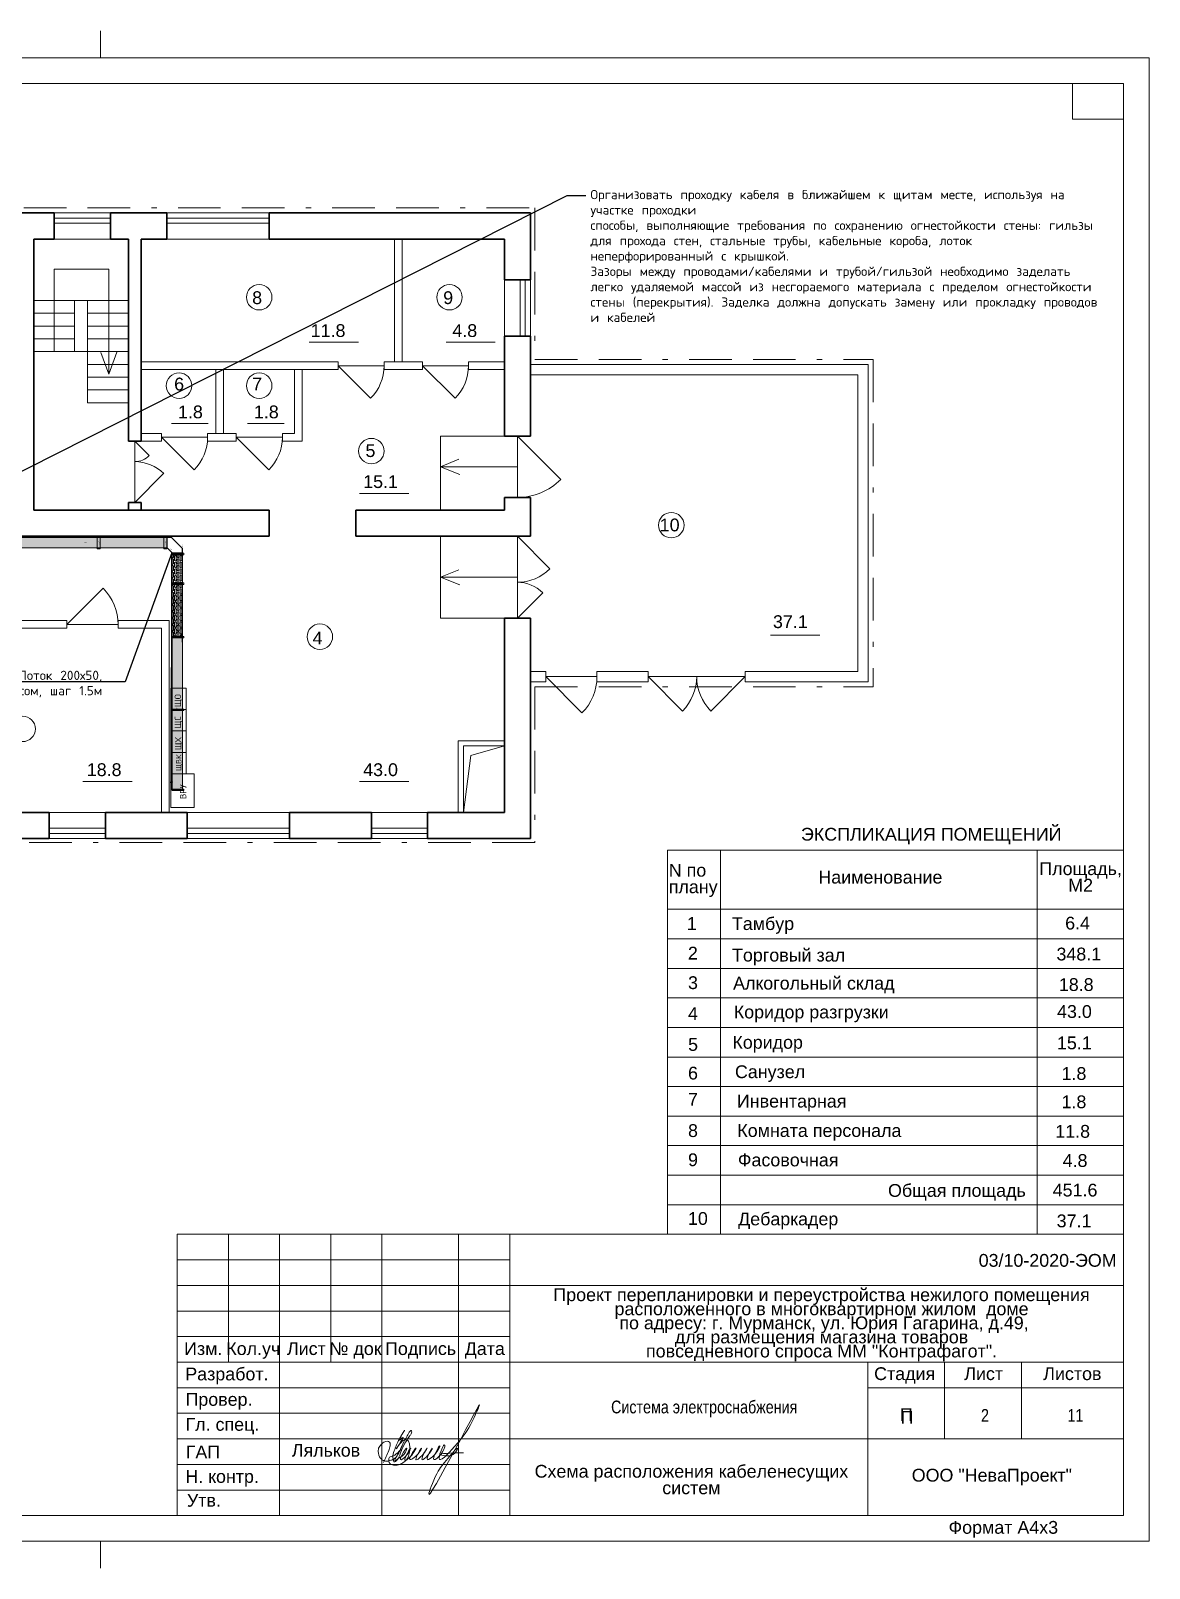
# Model space of a CAD drawing. Header units: metres. Extents: x -472 to 201, y -446 to -235.
# Drawn here: x -143.22 to -121.36, y -342.53 to -312.47 of the extents above; entities that cross this region are included whole.
import ezdxf
from ezdxf import colors
from ezdxf.entities.mleader import LeaderData, LeaderLine
from ezdxf.enums import TextEntityAlignment as Align
from ezdxf.math import Vec2, Vec3

# ---------------------------------------------------------------- set-up
doc = ezdxf.new("R2010")
doc.units = ezdxf.units.M
doc.header["$MEASUREMENT"] = 0
doc.linetypes.add('( Border )', pattern=[1.751, 0.5, -0.25, 0.5, -0.25, 0.001, -0.25])
for name, color, linetype, lineweight in [('_Электрика', 7, 'Continuous', 15), ('Level 50', 7, 'Continuous', 0), ('Level 63', 7, 'Continuous', 0)]:
    doc.layers.add(name, color=color, linetype=linetype, lineweight=lineweight)
doc.layers.add('Электрика', color=7, linetype='Continuous')
doc.styles.add('GOST 2.304', font='CS_Gost2304.shx')
doc.styles.get("Standard").update_dxf_attribs({"font": 'txt.shx'})
doc.styles.add('Style-Arial', font='arial.ttf')
doc.styles.add('Атрибут IEK', font='txt.shx', dxfattribs={"width": 0.8})

# ---------------------------------------------------------------- blocks, each defined once
blk = doc.blocks.new('*U276')
at = {"linetype": 'ByBlock', "lineweight": 0, "transparency": 33554559}
h = blk.add_hatch(dxfattribs=at)
h.set_pattern_fill('SLOTPERF', color=0, scale=130, pattern_type=2)
h.set_pattern_definition([(0, (-1424.167, 32.5), (65, 54.1667), [86.6667, -43.3333]), (0, (-1424.167, 65), (65, 54.1667), [86.6667, -43.3333]), (90, (-1456.667, 43.333), (-65, 54.1667), [10.8333, -97.5]), (90, (-1435, 43.333), (-65, 54.1667), [10.8333, -97.5]), (45, (-1500, 6e-13), (65, 54.166667), [15.3205, -30.641, 15.3205, -857.9568]), (315, (-1435, 43.333), (65, -54.166667), [15.3205, -30.641, 15.3205, -857.9568])])
h.paths.add_polyline_path([(1500, 100), (-1500, 100), (-1500, -100), (1500, -100)])
at = {"color": 0, "linetype": 'ByBlock', "lineweight": -2}
blk.add_lwpolyline([(1500, 100), (-1500, 100), (-1500, -100), (1500, -100)], close=True, dxfattribs=at)
at = {"color": 0, "linetype": 'ByBlock', "lineweight": -2, "style": 'Атрибут IEK', "width": 0.8, "flags": 8}
blk.add_attdef('НАДПИСЬ', text='', height=20, dxfattribs=at).set_placement((100, 0), align=Align.MIDDLE_CENTER)
at = {"color": 0, "linetype": 'ByBlock', "lineweight": -2, "style": 'Атрибут IEK', "width": 0.8, "flags": 9}
for tag, p in [('АРТИКУЛ', (-1780, -120)), ('НАИМЕНОВАНИЕ', (-1780, -90))]:
    blk.add_attdef(tag, p, '', height=20, dxfattribs=at)
blk = doc.blocks.new('*U289')
at = {"color": 0, "linetype": 'ByBlock', "lineweight": -2}
for points in [[(-250, 33), (-33, 250)], [(-250, 33), (-250, -50), (-50, -50)], [(-50, -50), (50, 50)], [(-33, 250), (50, 250), (50, 50)]]:
    blk.add_lwpolyline(points, dxfattribs=at)
at = {"color": 0, "linetype": 'ByBlock', "lineweight": -2, "style": 'Атрибут IEK', "width": 0.8, "flags": 9}
for tag, p in [('НАИМЕНОВАНИЕ', (-276, 4)), ('АРТИКУЛ', (-277, -26))]:
    blk.add_attdef(tag, p, '', height=20, dxfattribs=at)
at = {"color": 0, "linetype": 'ByBlock', "lineweight": -2, "style": 'Атрибут IEK', "width": 0.8, "flags": 8}
blk.add_attdef('НАДПИСЬ', text='', height=20, rotation=45, dxfattribs=at).set_placement((-25, 25), align=Align.MIDDLE_CENTER)
blk = doc.blocks.new('*U293')
at = {"linetype": 'ByBlock', "lineweight": 0, "transparency": 33554559}
h = blk.add_hatch(dxfattribs=at)
h.set_pattern_fill('SLOTPERF', color=0, scale=130, pattern_type=2)
h.set_pattern_definition([(0, (-747.525, 32.5), (65, 54.1667), [86.6667, -43.3333]), (0, (-747.525, 65), (65, 54.1667), [86.6667, -43.3333]), (90, (-780.025, 43.333), (-65, 54.1667), [10.8333, -97.5]), (90, (-758.36, 43.333), (-65, 54.1667), [10.8333, -97.5]), (45, (-823.359, 4e-13), (65, 54.166667), [15.3205, -30.641, 15.3205, -857.9568]), (315, (-758.359, 43.333), (65, -54.166667), [15.3205, -30.641, 15.3205, -857.9568])])
h.paths.add_polyline_path([(823, 100), (-823, 100), (-823, -100), (823, -100)])
at = {"color": 0, "linetype": 'ByBlock', "lineweight": -2}
blk.add_lwpolyline([(823, 100), (-823, 100), (-823, -100), (823, -100)], close=True, dxfattribs=at)
at = {"color": 0, "linetype": 'ByBlock', "lineweight": -2, "style": 'Атрибут IEK', "width": 0.8, "flags": 8}
blk.add_attdef('НАДПИСЬ', text='', height=20, dxfattribs=at).set_placement((100, 0), align=Align.MIDDLE_CENTER)
at = {"color": 0, "linetype": 'ByBlock', "lineweight": -2, "style": 'Атрибут IEK', "width": 0.8, "flags": 9}
for tag, p in [('АРТИКУЛ', (-1103, -120)), ('НАИМЕНОВАНИЕ', (-1103, -90))]:
    blk.add_attdef(tag, p, '', height=20, dxfattribs=at)
blk = doc.blocks.new('*U294')
at = {"linetype": 'ByBlock', "lineweight": 0, "transparency": 33554559}
h = blk.add_hatch(dxfattribs=at)
h.set_pattern_fill('SLOTPERF', color=0, scale=130, pattern_type=2)
h.set_pattern_definition([(0, (-1424.167, 32.5), (65, 54.1667), [86.6667, -43.3333]), (0, (-1424.167, 65), (65, 54.1667), [86.6667, -43.3333]), (90, (-1456.667, 43.333), (-65, 54.1667), [10.8333, -97.5]), (90, (-1435, 43.333), (-65, 54.1667), [10.8333, -97.5]), (45, (-1500, 6e-13), (65, 54.166667), [15.3205, -30.641, 15.3205, -857.9568]), (315, (-1435, 43.333), (65, -54.166667), [15.3205, -30.641, 15.3205, -857.9568])])
h.paths.add_polyline_path([(1500, 100), (-1500, 100), (-1500, -100), (1500, -100)])
at = {"color": 0, "linetype": 'ByBlock', "lineweight": -2}
blk.add_lwpolyline([(1500, 100), (-1500, 100), (-1500, -100), (1500, -100)], close=True, dxfattribs=at)
at = {"color": 0, "linetype": 'ByBlock', "lineweight": -2, "style": 'Атрибут IEK', "width": 0.8, "flags": 8}
blk.add_attdef('НАДПИСЬ', text='', height=20, dxfattribs=at).set_placement((100, 0), align=Align.MIDDLE_CENTER)
at = {"color": 0, "linetype": 'ByBlock', "lineweight": -2, "style": 'Атрибут IEK', "width": 0.8, "flags": 9}
for tag, p in [('АРТИКУЛ', (-1780, -120)), ('НАИМЕНОВАНИЕ', (-1780, -90))]:
    blk.add_attdef(tag, p, '', height=20, dxfattribs=at)
blk = doc.blocks.new('*U286')
at = {"color": 0, "linetype": 'ByBlock', "lineweight": -2}
blk.add_lwpolyline([(-95, 0), (95, 0), (95, 3), (-95, 3)], close=True, dxfattribs=at)
at = {"color": 0, "linetype": 'ByBlock', "lineweight": -2, "style": 'Атрибут IEK', "width": 0.8, "flags": 8}
blk.add_attdef('НАДПИСЬ', text='', height=20, dxfattribs=at).set_placement((155, 2), align=Align.MIDDLE_CENTER)
at = {"color": 0, "linetype": 'ByBlock', "lineweight": -2, "style": 'Атрибут IEK', "width": 0.8, "flags": 9}
for tag, p in [('АРТИКУЛ', (-375, -145)), ('НАИМЕНОВАНИЕ', (-375, -115))]:
    blk.add_attdef(tag, p, '', height=20, dxfattribs=at)
blk = doc.blocks.new('*U303')
at = {"color": 0, "linetype": 'ByBlock', "lineweight": -2}
blk.add_lwpolyline([(-95, 0), (95, 0), (95, 3), (-95, 3)], close=True, dxfattribs=at)
at = {"color": 0, "linetype": 'ByBlock', "lineweight": -2, "style": 'Атрибут IEK', "width": 0.8, "flags": 8}
blk.add_attdef('НАДПИСЬ', text='', height=20, dxfattribs=at).set_placement((155, 2), align=Align.MIDDLE_CENTER)
at = {"color": 0, "linetype": 'ByBlock', "lineweight": -2, "style": 'Атрибут IEK', "width": 0.8, "flags": 9}
for tag, p in [('АРТИКУЛ', (-375, -145)), ('НАИМЕНОВАНИЕ', (-375, -115))]:
    blk.add_attdef(tag, p, '', height=20, dxfattribs=at)
blk = doc.blocks.new('*U304')
at = {"color": 0, "linetype": 'ByBlock', "lineweight": -2}
for points in [[(-28, 0), (28, 0), (28, 240), (-28, 240), (-28, 0)], [(-22, 0), (-22, 10), (22, 10), (22, 0)]]:
    blk.add_lwpolyline(points, dxfattribs=at)
at = {"color": 0, "linetype": 'ByBlock', "lineweight": -2, "style": 'Атрибут IEK', "width": 0.8, "flags": 8}
blk.add_attdef('НАДПИСЬ', text='', height=20, rotation=90, dxfattribs=at).set_placement((0, 120), align=Align.MIDDLE_CENTER)
at = {"color": 0, "linetype": 'ByBlock', "lineweight": -2, "style": 'Атрибут IEK', "width": 0.8, "flags": 9}
for tag, p in [('АРТИКУЛ', (-280, -120)), ('НАИМЕНОВАНИЕ', (-280, -90))]:
    blk.add_attdef(tag, p, '', height=20, dxfattribs=at)
blk = doc.blocks.new('*U305')
at = {"color": 0, "linetype": 'ByBlock', "lineweight": -2}
for points in [[(-15, 0), (15, 0), (15, 225), (-15, 225), (-15, 0)], [(-10, 0), (-10, 175), (10, 175), (10, 0)]]:
    blk.add_lwpolyline(points, dxfattribs=at)
at = {"color": 0, "linetype": 'ByBlock', "lineweight": -2, "style": 'Атрибут IEK', "width": 0.8, "flags": 8}
blk.add_attdef('НАДПИСЬ', text='', height=20, rotation=90, dxfattribs=at).set_placement((0, 112), align=Align.MIDDLE_CENTER)
at = {"color": 0, "linetype": 'ByBlock', "lineweight": -2, "style": 'Атрибут IEK', "width": 0.8, "flags": 9}
for tag, p in [('АРТИКУЛ', (-280, -120)), ('НАИМЕНОВАНИЕ', (-280, -90))]:
    blk.add_attdef(tag, p, '', height=20, dxfattribs=at)

msp = doc.modelspace()

# ---------------------------------------------------------------- linework, layer by layer
at = {"color": 7, "linetype": 'Continuous', "lineweight": 30}
for p, q in [((-144.044, -316.03), (-142.764, -316.03)), ((-142.764, -316.03), (-142.764, -316.54)), ((-141.664, -316.03), (-141.664, -316.54)), ((-141.664, -316.03), (-140.564, -316.03)), ((-140.564, -316.03), (-140.564, -316.54)), ((-138.564, -316.03), (-138.564, -316.54)), ((-133.454, -316.03), (-138.564, -316.03)), ((-133.454, -316.03), (-133.454, -317.335)), ((-143.164, -316.54), (-143.164, -321.84)), ((-142.764, -316.54), (-143.164, -316.54)), ((-141.664, -316.54), (-141.314, -316.54)), ((-141.314, -316.54), (-141.314, -320.49)), ((-141.064, -316.54), (-140.564, -316.54)), ((-141.064, -316.54), (-141.064, -320.49)), ((-138.564, -316.54), (-133.964, -316.54)), ((-133.964, -316.54), (-133.964, -317.335)), ((-133.454, -317.335), (-133.964, -317.335)), ((-133.454, -318.435), (-133.964, -318.435)), ((-133.964, -318.435), (-133.964, -320.39)), ((-133.454, -318.435), (-133.454, -320.39)), ((-133.964, -320.39), (-133.454, -320.39)), ((-141.314, -320.49), (-141.064, -320.49)), ((-133.964, -321.59), (-133.454, -321.59)), ((-133.964, -321.59), (-133.964, -321.84)), ((-133.454, -321.59), (-133.454, -322.35)), ((-143.164, -321.84), (-138.564, -321.84)), ((-141.314, -321.69), (-141.064, -321.69)), ((-141.314, -321.69), (-141.314, -321.84)), ((-141.064, -321.69), (-141.064, -321.84)), ((-138.564, -321.84), (-138.564, -322.35)), ((-136.864, -321.84), (-136.864, -322.35)), ((-136.864, -321.84), (-133.964, -321.84)), ((-145.914, -322.35), (-138.564, -322.35)), ((-136.864, -322.35), (-133.454, -322.35)), ((-133.964, -323.95), (-133.964, -327.75)), ((-133.964, -323.95), (-133.454, -323.95)), ((-133.454, -323.95), (-133.454, -328.26)), ((-142.864, -327.75), (-145.914, -327.75)), ((-142.864, -328.26), (-142.864, -327.75)), ((-141.764, -328.26), (-141.764, -327.75)), ((-141.764, -327.75), (-140.164, -327.75)), ((-140.164, -328.26), (-140.164, -327.75)), ((-138.164, -328.26), (-138.164, -327.75)), ((-138.164, -327.75), (-136.564, -327.75)), ((-136.564, -328.26), (-136.564, -327.75)), ((-133.964, -327.75), (-135.464, -327.75)), ((-135.464, -328.26), (-135.464, -327.75)), ((-142.864, -328.26), (-146.424, -328.26)), ((-140.164, -328.26), (-141.764, -328.26)), ((-136.564, -328.26), (-138.164, -328.26)), ((-133.454, -328.26), (-135.464, -328.26))]:
    msp.add_line(p, q, dxfattribs=at)
at = {"color": 1, "linetype": '( Border )', "lineweight": 13, "ltscale": 1.666667}
for p, q in [((-143.36, -315.93), (-133.369, -315.93)), ((-133.369, -315.93), (-133.369, -318.895)), ((-133.369, -318.895), (-126.754, -318.895)), ((-126.754, -318.895), (-126.754, -325.295)), ((-133.369, -325.295), (-126.754, -325.295)), ((-133.369, -325.295), (-133.369, -328.337)), ((-133.369, -328.337), (-146.164, -328.337))]:
    msp.add_line(p, q, dxfattribs=at)
at = {"color": 7, "linetype": 'Continuous', "lineweight": 13}
for p, q in [((-141.664, -316.03), (-142.764, -316.03)), ((-138.564, -316.03), (-140.564, -316.03)), ((-142.764, -316.54), (-141.664, -316.54)), ((-140.564, -316.54), (-138.564, -316.54)), ((-136.114, -316.54), (-136.114, -318.94)), ((-135.964, -316.54), (-135.964, -318.94)), ((-133.964, -317.335), (-133.964, -318.435)), ((-133.454, -318.435), (-133.454, -317.335)), ((-137.777, -318.557), (-136.813, -318.557)), ((-135.104, -318.557), (-134.141, -318.557)), ((-141.064, -318.94), (-137.214, -318.94)), ((-141.064, -319.09), (-137.214, -319.09)), ((-139.604, -319.09), (-139.604, -320.34)), ((-139.454, -319.09), (-139.454, -320.34)), ((-138.064, -319.09), (-138.064, -320.34)), ((-137.914, -319.09), (-137.914, -320.49)), ((-137.214, -318.94), (-137.214, -319.09)), ((-136.314, -318.94), (-136.314, -319.09)), ((-136.314, -318.94), (-135.564, -318.94)), ((-136.314, -319.09), (-135.564, -319.09)), ((-135.564, -318.94), (-135.564, -319.09)), ((-134.664, -318.94), (-134.664, -319.09)), ((-134.664, -318.94), (-133.964, -318.94)), ((-134.664, -319.09), (-133.964, -319.09)), ((-133.454, -318.995), (-126.854, -318.995)), ((-133.454, -319.195), (-127.054, -319.195)), ((-127.054, -319.195), (-127.054, -324.995)), ((-126.854, -318.995), (-126.854, -325.195)), ((-141.064, -320.34), (-140.664, -320.34)), ((-140.664, -320.34), (-140.664, -320.49)), ((-140.468, -320.146), (-139.754, -320.146)), ((-139.764, -320.34), (-139.764, -320.49)), ((-139.764, -320.34), (-139.204, -320.34)), ((-139.204, -320.34), (-139.204, -320.49)), ((-138.984, -320.146), (-138.27, -320.146)), ((-138.304, -320.34), (-138.304, -320.49)), ((-138.304, -320.34), (-138.064, -320.34)), ((-141.064, -320.49), (-140.664, -320.49)), ((-139.764, -320.49), (-139.204, -320.49)), ((-138.304, -320.49), (-137.914, -320.49)), ((-136.793, -321.511), (-135.829, -321.511)), ((-142.514, -324), (-145.914, -324)), ((-142.514, -324), (-142.514, -324.15)), ((-140.514, -324), (-141.514, -324)), ((-141.514, -324), (-141.514, -324.15)), ((-140.514, -324), (-140.514, -327.75)), ((-142.514, -324.15), (-145.914, -324.15)), ((-140.664, -324.15), (-141.514, -324.15)), ((-140.664, -324.15), (-140.664, -327.75)), ((-128.759, -324.281), (-127.795, -324.281)), ((-133.454, -324.995), (-133.154, -324.995)), ((-133.454, -325.195), (-133.154, -325.195)), ((-133.154, -324.995), (-133.154, -325.195)), ((-132.154, -324.995), (-132.154, -325.195)), ((-132.154, -324.995), (-131.154, -324.995)), ((-132.154, -325.195), (-131.154, -325.195)), ((-131.154, -324.995), (-131.154, -325.195)), ((-129.254, -324.995), (-129.254, -325.195)), ((-129.254, -324.995), (-127.054, -324.995)), ((-129.254, -325.195), (-126.854, -325.195)), ((-134.864, -326.35), (-134.864, -327.75)), ((-133.964, -326.35), (-134.864, -326.35)), ((-133.964, -326.45), (-134.764, -326.45)), ((-134.764, -326.45), (-134.764, -327.75)), ((-142.203, -327.144), (-141.239, -327.144)), ((-136.793, -327.144), (-135.829, -327.144)), ((-141.764, -327.75), (-142.864, -327.75)), ((-138.164, -327.75), (-140.164, -327.75)), ((-135.464, -327.75), (-136.564, -327.75)), ((-142.864, -328.26), (-141.764, -328.26)), ((-140.164, -328.26), (-138.164, -328.26)), ((-136.564, -328.26), (-135.464, -328.26)), ((-130.775, -328.489), (-121.857, -328.489)), ((-130.775, -328.489), (-130.775, -335.997)), ((-129.737, -328.489), (-129.737, -335.997)), ((-123.546, -328.489), (-123.546, -335.997)), ((-121.857, -328.489), (-121.857, -335.997)), ((-130.775, -329.644), (-121.857, -329.644)), ((-130.775, -335.997), (-121.857, -335.997))]:
    msp.add_line(p, q, dxfattribs=at)
at = {"color": 7, "linetype": 'Continuous', "lineweight": 0}
for p, q in [((-141.664, -316.13), (-142.764, -316.13)), ((-138.564, -316.13), (-140.564, -316.13)), ((-141.664, -316.23), (-142.764, -316.23)), ((-138.564, -316.23), (-140.564, -316.23)), ((-133.654, -318.435), (-133.654, -317.335)), ((-133.554, -318.435), (-133.554, -317.335)), ((-143.164, -317.74), (-141.314, -317.74)), ((-143.164, -317.99), (-142.364, -317.99)), ((-142.364, -317.74), (-142.364, -318.74)), ((-142.114, -319.74), (-142.114, -317.74)), ((-142.114, -317.99), (-141.314, -317.99)), ((-143.164, -318.24), (-142.364, -318.24)), ((-142.114, -318.24), (-141.314, -318.24)), ((-143.164, -318.49), (-142.364, -318.49)), ((-142.114, -318.49), (-141.314, -318.49)), ((-143.164, -318.74), (-142.114, -318.74)), ((-142.114, -318.74), (-141.314, -318.74)), ((-141.85, -318.758), (-141.697, -319.182)), ((-141.537, -318.75), (-141.697, -319.182)), ((-142.114, -318.99), (-141.314, -318.99)), ((-137.214, -319.015), (-136.314, -319.015)), ((-137.214, -319.015), (-136.578, -319.652)), ((-135.564, -319.015), (-134.664, -319.015)), ((-135.564, -319.015), (-134.928, -319.652)), ((-142.114, -319.24), (-141.314, -319.24)), ((-142.114, -319.49), (-141.314, -319.49)), ((-142.114, -319.74), (-141.314, -319.74)), ((-140.664, -320.415), (-139.764, -320.415)), ((-140.664, -320.415), (-140.028, -321.052)), ((-139.204, -320.415), (-138.304, -320.415)), ((-139.204, -320.415), (-138.568, -321.052)), ((-133.964, -320.39), (-135.209, -320.39)), ((-135.209, -320.39), (-135.209, -321.84)), ((-133.709, -320.39), (-133.709, -321.59)), ((-133.709, -320.39), (-132.861, -321.239)), ((-141.189, -320.49), (-141.189, -321.69)), ((-141.189, -320.49), (-140.907, -320.773)), ((-134.855, -320.846), (-135.209, -320.99)), ((-133.709, -320.99), (-135.209, -320.99)), ((-134.836, -321.143), (-135.209, -320.99)), ((-141.189, -321.69), (-140.624, -321.125)), ((-135.209, -322.35), (-135.209, -323.95)), ((-133.709, -323.95), (-133.709, -322.35)), ((-133.709, -322.35), (-133.073, -322.987)), ((-134.855, -323.006), (-135.209, -323.15)), ((-142.514, -324.075), (-141.807, -323.368)), ((-133.709, -323.15), (-135.209, -323.15)), ((-134.836, -323.303), (-135.209, -323.15)), ((-133.214, -323.455), (-133.709, -323.95)), ((-133.964, -323.95), (-135.209, -323.95)), ((-142.514, -324.075), (-141.514, -324.075)), ((-133.154, -325.095), (-132.154, -325.095)), ((-133.154, -325.095), (-132.447, -325.803)), ((-131.154, -325.095), (-129.254, -325.095)), ((-131.154, -325.095), (-130.483, -325.767)), ((-129.926, -325.767), (-129.254, -325.095)), ((-142.864, -328.06), (-141.764, -328.06)), ((-142.864, -328.16), (-141.764, -328.16)), ((-140.164, -328.06), (-138.164, -328.06)), ((-140.164, -328.16), (-138.164, -328.16)), ((-136.564, -328.06), (-135.464, -328.06)), ((-136.564, -328.16), (-135.464, -328.16)), ((-130.775, -330.222), (-121.857, -330.222)), ((-130.775, -330.799), (-121.857, -330.799)), ((-130.775, -331.377), (-121.857, -331.377)), ((-130.775, -331.954), (-121.857, -331.954)), ((-130.775, -332.532), (-121.857, -332.532)), ((-130.775, -333.109), (-121.857, -333.109)), ((-130.775, -333.687), (-121.857, -333.687)), ((-130.775, -334.264), (-121.857, -334.264)), ((-130.775, -334.842), (-121.857, -334.842)), ((-130.775, -335.419), (-121.857, -335.419))]:
    msp.add_line(p, q, dxfattribs=at)
at = {"color": 7, "linetype": 'Continuous', "lineweight": 0, "flags": 128}
for points in [[(-142.764, -318.74), (-142.764, -317.127), (-141.697, -317.127), (-141.697, -319.182)], [(-134.764, -327.75), (-134.618, -326.639), (-133.964, -326.45)]]:
    msp.add_lwpolyline(points, dxfattribs=at)
at = {"color": 7, "linetype": 'Continuous', "lineweight": 13}
for points in [[(-140.483, -325.739), (-140.182, -325.739), (-140.182, -325.321), (-140.483, -325.321)], [(-140.483, -326.157), (-140.182, -326.157), (-140.182, -325.739), (-140.483, -325.739)], [(-140.483, -326.575), (-140.182, -326.575), (-140.182, -326.157), (-140.483, -326.157)], [(-140.483, -326.993), (-140.182, -326.993), (-140.182, -326.575), (-140.483, -326.575)], [(-140.483, -327.653), (-140.028, -327.653), (-140.028, -326.993), (-140.483, -326.993)]]:
    msp.add_lwpolyline(points, close=True, dxfattribs=at)
at = {"color": 7, "linetype": 'Continuous', "lineweight": 0}
for centre in [(-138.756, -317.677), (-135.036, -317.677), (-140.323, -319.406), (-138.756, -319.406), (-136.563, -320.685), (-130.7, -322.133), (-137.57, -324.314), (-143.381, -326.117)]:
    msp.add_circle(centre, 0.249, dxfattribs=at)
for centre, radius, start, end in [((-137.214, -319.015), 0.9, 315, 0), ((-135.564, -319.015), 0.9, 315, 0), ((-140.664, -320.415), 0.9, 315, 0), ((-139.204, -320.415), 0.9, 315, 0), ((-141.189, -320.49), 0.4, 270, 315), ((-141.189, -321.69), 0.8, 45, 90), ((-133.709, -320.39), 1.2, 270, 315), ((-133.709, -322.35), 0.9, 270, 315), ((-142.514, -324.075), 1, 0, 45), ((-133.709, -323.95), 0.7, 45, 90), ((-133.154, -325.095), 1, 315, 360), ((-131.154, -325.095), 0.95, 315, 360), ((-129.254, -325.095), 0.95, 180, 225)]:
    msp.add_arc(centre, radius, start, end, dxfattribs=at)
at = {"color": 5, "linetype": 'Continuous', "lineweight": 0}
msp.add_spline([(-136.327, -340.46), (-136.225, -340.225), (-136.199, -340.131), (-136.199, -340.078), (-136.231, -340.047), (-136.28, -340.047), (-136.357, -340.091), (-136.412, -340.161), (-136.427, -340.202), (-136.427, -340.27), (-136.41, -340.334), (-136.367, -340.394), (-136.317, -340.423), (-136.251, -340.434), (-136.183, -340.416), (-136.124, -340.389), (-136.084, -340.358), (-136.013, -340.235), (-135.946, -340.099), (-135.893, -339.988), (-135.836, -339.891), (-135.799, -339.839), (-135.782, -339.834), (-135.775, -339.859), (-135.786, -339.9), (-135.819, -339.945), (-136.01, -340.313), (-136.071, -340.419), (-136.116, -340.445), (-136.128, -340.424), (-136.134, -340.403), (-136.142, -340.327), (-136.108, -340.204), (-136.014, -339.997), (-135.915, -339.827), (-136.012, -340.024), (-135.949, -339.968), (-136.078, -340.191), (-135.977, -340.061), (-135.903, -340.018), (-135.847, -340.033), (-135.82, -340.093), (-135.812, -340.19), (-135.883, -340.413), (-135.971, -340.477), (-136.035, -340.504), (-136.134, -340.508), (-136.203, -340.479), (-136.216, -340.457), (-136.223, -340.407), (-136.21, -340.355), (-136.134, -340.328), (-135.981, -340.191), (-136.096, -340.418), (-136.037, -340.383), (-135.883, -340.229), (-135.871, -340.184), (-135.996, -340.401), (-135.863, -340.3), (-135.794, -340.177), (-135.912, -340.41), (-135.75, -340.282), (-135.691, -340.177), (-135.815, -340.394), (-135.649, -340.288), (-135.582, -340.177), (-135.692, -340.397), (-135.522, -340.26), (-135.474, -340.177), (-135.576, -340.394), (-135.379, -340.202), (-135.374, -340.189), (-135.472, -340.382), (-135.228, -340.155), (-135.225, -340.145), (-135.349, -340.385), (-135.13, -340.155), (-135.13, -340.126), (-135.239, -340.373), (-134.939, -340.149), (-134.595, -339.656), (-134.46, -339.365), (-135.438, -341.058), (-135.255, -340.626), (-135.03, -340.335), (-134.877, -340.182), (-134.932, -340.279), (-135.202, -340.311), (-134.76, -340.268)], degree=3, dxfattribs=at)
at = {"layer": 'Level 50', "color": 7, "linetype": 'Continuous', "lineweight": 13}
for p, q in [((-180.857, -313.497), (-121.857, -313.497)), ((-122.857, -313.497), (-122.857, -314.197)), ((-121.857, -313.497), (-121.857, -341.497)), ((-122.857, -314.197), (-121.857, -314.197)), ((-181.296, -341.497), (-121.857, -341.497))]:
    msp.add_line(p, q, dxfattribs=at)
at = {"layer": 'Level 63', "color": 7, "linetype": 'Continuous', "lineweight": 0}
for p, q in [((-141.857, -312.997), (-141.857, -312.467)), ((-140.357, -336.497), (-133.857, -336.497)), ((-140.357, -336.997), (-133.857, -336.997)), ((-140.357, -337.497), (-133.857, -337.497)), ((-140.357, -338.997), (-133.857, -338.997)), ((-140.357, -339.497), (-133.857, -339.497)), ((-140.357, -339.997), (-133.857, -339.997)), ((-140.357, -340.497), (-133.857, -340.497)), ((-140.357, -340.997), (-133.857, -340.997)), ((-141.857, -342.526), (-141.857, -341.997))]:
    msp.add_line(p, q, dxfattribs=at)
at = {"layer": 'Level 63', "color": 7, "linetype": 'Continuous', "lineweight": 13}
for p, q in [((-140.357, -335.997), (-121.857, -335.997)), ((-140.357, -335.997), (-140.357, -341.497)), ((-139.357, -335.997), (-139.357, -338.497)), ((-138.357, -335.997), (-138.357, -341.497)), ((-137.357, -335.997), (-137.357, -338.497)), ((-136.357, -335.997), (-136.357, -341.497)), ((-134.857, -335.997), (-134.857, -341.497)), ((-133.857, -335.997), (-133.857, -341.497)), ((-133.857, -336.997), (-121.857, -336.997)), ((-140.357, -337.997), (-133.857, -337.997)), ((-140.357, -338.497), (-133.857, -338.497)), ((-133.857, -338.497), (-121.857, -338.497)), ((-126.857, -338.997), (-121.857, -338.997)), ((-133.857, -339.997), (-121.857, -339.997))]:
    msp.add_line(p, q, dxfattribs=at)
at = {"layer": 'Level 63', "color": 7, "linetype": 'Continuous', "lineweight": 0, "flags": 128}
msp.add_lwpolyline([(-121.357, -341.997), (-182.857, -341.997), (-182.857, -312.997), (-121.357, -312.997), (-121.357, -341.997)], close=True, dxfattribs=at)
at = {"layer": 'Level 63', "color": 7, "linetype": 'Continuous', "lineweight": 13, "flags": 128}
for points in [[(-126.857, -338.497), (-126.857, -341.497)], [(-125.357, -338.497), (-125.357, -339.997)], [(-123.857, -338.497), (-123.857, -339.997)]]:
    msp.add_lwpolyline(points, dxfattribs=at)

# ---------------------------------------------------------------- block references
at = {"linetype": 'ByBlock', "lineweight": 13}
ref = msp.add_blockref('*U294', (-142.057, -322.474), dxfattribs=dict(at, xscale=0.001, yscale=0.001, zscale=0.001, rotation=180))
ref.add_attrib('НАДПИСЬ', '*h50', dxfattribs={"color": 0, "linetype": 'ByBlock', "lineweight": -2, "height": 0.02, "rotation": 180, "style": 'Атрибут IEK', "width": 0.8}).set_placement((-142.157, -322.474), align=Align.MIDDLE_CENTER)
ref = msp.add_blockref('*U304', (-141.893, -322.356), dxfattribs=dict(at, xscale=0.001, yscale=0.001, zscale=0.001, rotation=180))
ref.add_attrib('НАДПИСЬ', 'VC200', dxfattribs={"color": 0, "linetype": 'ByBlock', "lineweight": -2, "height": 0.02, "rotation": 270, "style": 'Атрибут IEK', "width": 0.8}).set_placement((-141.893, -322.476), align=Align.MIDDLE_CENTER)
ref = msp.add_blockref('*U303', (-140.567, -322.372), dxfattribs=dict(at, xscale=0.001, yscale=0.001, zscale=0.001, rotation=180))
ref.add_attrib('НАДПИСЬ', 'h50', dxfattribs={"color": 0, "linetype": 'ByBlock', "lineweight": -2, "height": 0.02, "rotation": 180, "style": 'Атрибут IEK', "width": 0.8}).set_placement((-140.722, -322.374), align=Align.MIDDLE_CENTER)
ref = msp.add_blockref('*U304', (-140.591, -322.356), dxfattribs=dict(at, xscale=0.001, yscale=0.001, zscale=0.001, rotation=180))
ref.add_attrib('НАДПИСЬ', 'VC200', dxfattribs={"color": 0, "linetype": 'ByBlock', "lineweight": -2, "height": 0.02, "rotation": 270, "style": 'Атрибут IEK', "width": 0.8}).set_placement((-140.591, -322.476), align=Align.MIDDLE_CENTER)
ref = msp.add_blockref('*U289', (-140.507, -322.624), dxfattribs=dict(at, xscale=0.001, yscale=0.001, zscale=0.001, rotation=270))
ref.add_attrib('НАДПИСЬ', 'h50', dxfattribs={"color": 0, "linetype": 'ByBlock', "lineweight": -2, "height": 0.02, "rotation": 315, "style": 'Атрибут IEK', "width": 0.8}).set_placement((-140.482, -322.599), align=Align.MIDDLE_CENTER)
ref = msp.add_blockref('*U286', (-140.256, -322.687), dxfattribs=dict(at, xscale=0.001, yscale=0.001, zscale=0.001, rotation=89.99999999999997))
ref.add_attrib('НАДПИСЬ', 'h50', dxfattribs={"color": 0, "linetype": 'ByBlock', "lineweight": -2, "height": 0.02, "rotation": 90, "style": 'Атрибут IEK', "width": 0.8}).set_placement((-140.258, -322.532), align=Align.MIDDLE_CENTER)
ref = msp.add_blockref('*U293', (-140.357, -323.497), dxfattribs=dict(at, xscale=0.001, yscale=0.001, zscale=0.001, rotation=90))
ref.add_attrib('НАДПИСЬ', '*h50', dxfattribs={"color": 0, "linetype": 'ByBlock', "lineweight": -2, "height": 0.02, "rotation": 90, "style": 'Атрибут IEK', "width": 0.8}).set_placement((-140.357, -323.397), align=Align.MIDDLE_CENTER)
ref = msp.add_blockref('*U305', (-140.457, -322.698), dxfattribs=dict(at, xscale=0.001, yscale=0.001, zscale=0.001, rotation=270))
ref.add_attrib('НАДПИСЬ', 'CO200', dxfattribs={"color": 0, "linetype": 'ByBlock', "lineweight": -2, "height": 0.02, "style": 'Атрибут IEK', "width": 0.8}).set_placement((-140.345, -322.698), align=Align.MIDDLE_CENTER)
ref = msp.add_blockref('*U305', (-140.457, -323.276), dxfattribs=dict(at, xscale=0.001, yscale=0.001, zscale=0.001, rotation=270))
ref.add_attrib('НАДПИСЬ', 'CO200', dxfattribs={"color": 0, "linetype": 'ByBlock', "lineweight": -2, "height": 0.02, "style": 'Атрибут IEK', "width": 0.8}).set_placement((-140.345, -323.276), align=Align.MIDDLE_CENTER)
ref = msp.add_blockref('*U286', (-140.458, -324.327), dxfattribs=dict(at, xscale=0.001, yscale=0.001, zscale=0.001, rotation=89.99999999999997))
ref.add_attrib('НАДПИСЬ', 'h50', dxfattribs={"color": 0, "linetype": 'ByBlock', "lineweight": -2, "height": 0.02, "rotation": 90, "style": 'Атрибут IEK', "width": 0.8}).set_placement((-140.459, -324.172), align=Align.MIDDLE_CENTER)
ref = msp.add_blockref('*U305', (-140.457, -324.324), dxfattribs=dict(at, xscale=0.001, yscale=0.001, zscale=0.001, rotation=270))
ref.add_attrib('НАДПИСЬ', 'CO200', dxfattribs={"color": 0, "linetype": 'ByBlock', "lineweight": -2, "height": 0.02, "style": 'Атрибут IEK', "width": 0.8}).set_placement((-140.345, -324.324), align=Align.MIDDLE_CENTER)
ref = msp.add_blockref('*U276', (-140.357, -325.82), dxfattribs=dict(at, xscale=0.001, yscale=0.001, zscale=0.001, rotation=90))
ref.add_attrib('НАДПИСЬ', '*h50', dxfattribs={"color": 0, "linetype": 'ByBlock', "lineweight": -2, "height": 0.02, "rotation": 90, "style": 'Атрибут IEK', "width": 0.8}).set_placement((-140.357, -325.72), align=Align.MIDDLE_CENTER)
ref = msp.add_blockref('*U286', (-140.256, -324.327), dxfattribs=dict(at, xscale=0.001, yscale=0.001, zscale=0.001, rotation=89.99999999999997))
ref.add_attrib('НАДПИСЬ', 'h50', dxfattribs={"color": 0, "linetype": 'ByBlock', "lineweight": -2, "height": 0.02, "rotation": 90, "style": 'Атрибут IEK', "width": 0.8}).set_placement((-140.258, -324.172), align=Align.MIDDLE_CENTER)
ref = msp.add_blockref('*U305', (-140.457, -325.744), dxfattribs=dict(at, xscale=0.001, yscale=0.001, zscale=0.001, rotation=270))
ref.add_attrib('НАДПИСЬ', 'CO200', dxfattribs={"color": 0, "linetype": 'ByBlock', "lineweight": -2, "height": 0.02, "style": 'Атрибут IEK', "width": 0.8}).set_placement((-140.345, -325.744), align=Align.MIDDLE_CENTER)
ref = msp.add_blockref('*U305', (-140.457, -327.308), dxfattribs=dict(at, xscale=0.001, yscale=0.001, zscale=0.001, rotation=270))
ref.add_attrib('НАДПИСЬ', 'CO200', dxfattribs={"color": 0, "linetype": 'ByBlock', "lineweight": -2, "height": 0.02, "style": 'Атрибут IEK', "width": 0.8}).set_placement((-140.345, -327.308), align=Align.MIDDLE_CENTER)

# ---------------------------------------------------------------- texts
at = {"color": 7, "linetype": 'Continuous', "lineweight": 0, "style": 'Style-Arial'}
for s, p in [('8', (-138.797, -317.561)), ('9', (-135.062, -317.561)), ('11.8', (-137.41, -318.204)), ('4.8', (-134.738, -318.204)), ('6', (-140.322, -319.249)), ('7', (-138.797, -319.249)), ('1.8', (-140.101, -319.794)), ('1.8', (-138.617, -319.794)), ('5', (-136.582, -320.551)), ('15.1', (-136.384, -321.157)), ('10', (-130.732, -322.004)), ('37.1', (-128.373, -323.895)), ('4', (-137.615, -324.214)), ('18.8', (-141.787, -326.789)), ('43.0', (-136.384, -326.789)), ('1', (-130.3, -329.796)), ('Тамбур', (-128.907, -329.798)), ('6.4', (-122.758, -329.788)), ('2', (-130.278, -330.375)), ('Торговый зал', (-128.408, -330.414)), ('348.1', (-122.734, -330.393)), ('3', (-130.276, -330.953)), ('Алкогольный склад', (-127.914, -330.962)), ('18.8', (-122.784, -330.99)), ('Коридор разгрузки', (-127.964, -331.526)), ('43.0', (-122.819, -331.517)), ('4', (-130.277, -331.557)), ('Коридор ', (-128.768, -332.119)), ('15.1', (-122.821, -332.13)), ('5', (-130.275, -332.161)), ('6', (-130.276, -332.721)), ('Санузел', (-128.77, -332.694)), ('1.8', (-122.829, -332.729)), ('7', (-130.276, -333.232)), ('Инвентарная', (-128.347, -333.269)), ('1.8', (-122.829, -333.282)), ('8', (-130.276, -333.845)), ('Комната персонала', (-127.806, -333.844)), ('11.8', (-122.854, -333.86)), ('9', (-130.276, -334.415)), ('Фасовочная', (-128.415, -334.419)), ('4.8', (-122.807, -334.43)), ('Общая площадь ', (-125.068, -335.015)), ('451.6', (-122.807, -335.008)), ('10', (-130.18, -335.563)), ('Дебаркадер', (-128.415, -335.572)), ('37.1', (-122.827, -335.61))]:
    msp.add_text(s, height=0.25, dxfattribs=at).set_placement(p, align=Align.TOP_CENTER)
at = {"color": 7, "lineweight": 13, "style": 'Style-Arial'}
msp.add_text('ЭКСПЛИКАЦИЯ ПОМЕЩЕНИЙ ', height=0.25, dxfattribs=at).set_placement((-128.165, -328.051), align=Align.TOP_LEFT)
at = {"color": 7, "linetype": 'Continuous', "lineweight": 13, "style": 'Style-Arial'}
for s, p in [('03/10-2020-ЭОМ', (-123.343, -336.382)), ('П', (-126.106, -339.399))]:
    msp.add_text(s, height=0.25, dxfattribs=at).set_placement(p, align=Align.TOP_CENTER)
at = {"color": 7, "linetype": 'Continuous', "lineweight": 0, "style": 'Style-Arial', "width": 0.8}
for s, p in [('2', (-124.568, -339.413)), ('11', (-122.8, -339.413))]:
    msp.add_text(s, height=0.25, dxfattribs=at).set_placement(p, align=Align.TOP_CENTER)
at = {"color": 7, "linetype": 'Continuous', "lineweight": 13, "char_height": 0.25, "style": 'Style-Arial'}
for s, insert, attachment_point, line_spacing_factor in [('N по \\Pплану', (-130.749, -328.755), 1, 0.776524), ('Наименование', (-127.825, -328.89), 1, 0.6), ('Проект перепланировки и переустройства нежилого помещения \\Pрасположенного в многоквартирном жилом  доме \\P по адресу: г. Мурманск, ул. Юрия Гагарина, д.49,\\Pдля размещения магазина товаров \\Pповседневного спроса ММ "Контрафагот".', (-127.763, -337.054), 2, 0.66)]:
    msp.add_mtext(s, dxfattribs=dict(at, insert=insert, attachment_point=attachment_point, line_spacing_factor=line_spacing_factor))
at = {"color": 7, "linetype": 'Continuous', "lineweight": 0, "char_height": 0.25}
for s, insert, attachment_point, line_spacing_factor, style in [('Площадь,\\PМ2', (-122.698, -328.724), 2, 0.776524, 'Style-Arial'), ('{\\W0.8;Система электроснабжения}', (-130.057, -339.411), 5, 0.9, 'Style-Arial'), ('\\fArial|b0|i0|c204204|p39;П', (-126.095, -339.574), 5, 0.72, 'GOST 2.304')]:
    msp.add_mtext(s, dxfattribs=dict(at, insert=insert, attachment_point=attachment_point, line_spacing_factor=line_spacing_factor, style=style))
at = {"color": 7, "linetype": 'Continuous', "lineweight": 13, "insert": (-130.307, -340.794), "char_height": 0.25, "width": 6.62488, "attachment_point": 5, "line_spacing_factor": 0.776524, "style": 'Style-Arial'}
msp.add_mtext('Схема расположения кабеленесущих систем', dxfattribs=at)
at = {"layer": '_Электрика', "linetype": 'Continuous', "lineweight": 30}
for s, height, p in [('ЩО', 0.1228, (-140.286, -325.69)), ('ЩС', 0.1228, (-140.286, -326.107)), ('ЩХ', 0.1228, (-140.279, -326.533)), ('ЩВК', 0.1039, (-140.278, -326.94)), ('ВРУ', 0.1228, (-140.182, -327.49))]:
    msp.add_text(s, height=height, rotation=90, dxfattribs=at).set_placement(p)
at = {"layer": 'Level 63', "color": 7, "linetype": 'Continuous', "lineweight": 0, "style": 'Style-Arial'}
for s, p in [('Изм.', (-139.85, -338.232)), ('Кол.уч', (-138.872, -338.232)), ('Лист', (-137.834, -338.232)), ('№ док', (-136.875, -338.232)), ('Подпись', (-135.601, -338.232)), ('Дата', (-134.346, -338.232)), ('Разработ.', (-139.388, -338.728)), ('Стадия', (-126.138, -338.722)), ('Лист', (-124.594, -338.722)), ('Листов', (-122.86, -338.722)), ('Провер.', (-139.542, -339.225)), ('Гл. спец.', (-139.476, -339.713)), ('ГАП', (-139.856, -340.254)), ('Н. контр.', (-139.481, -340.732)), ('ООО "НеваПроект"', (-124.434, -340.707)), ('Утв.', (-139.837, -341.198)), ('Формат А4х3', (-124.209, -341.727))]:
    msp.add_text(s, height=0.25, dxfattribs=at).set_placement(p, align=Align.MIDDLE_CENTER)
msp.add_text('Ляльков', height=0.25, dxfattribs=at).set_placement((-137.451, -340.095), align=Align.TOP_CENTER)

# ---------------------------------------------------------------- leaders
at = {"layer": 'Электрика', "lineweight": 13}
ml = msp.add_multileader_mtext('Standard', dxfattribs=at)
ml.set_content('Организовать проходку кабеля в ближайшем к щитам месте, используя на участке проходки\\Pспособы, выполняющие требования по сохранению огнестойкости стены: гильзы для прохода стен, стальные трубы, кабельные короба, лоток неперфорированный с крышкой.\\PЗазоры между проводами/кабелями и трубой/гильзой необходимо заделать легко удаляемой массой из несгораемого материала с пределом огнестойкости стены (перекрытия). Заделка должна допускать замену или прокладку проводов и кабелей ', color=256)
ml.set_leader_properties()
ml.build(insert=Vec2(0, 0))
ml.multileader.update_dxf_attribs({"text_right_attachment_type": 6, "dogleg_length": 0.36, "arrow_head_size": 0.18})
ctx = ml.context
ctx.base_point, ctx.char_height, ctx.arrow_head_size, ctx.landing_gap_size, ctx.plane_origin = Vec3(-132.37, -315.685), 0.18, 0.18, 0.09, Vec3(-133.999, -319.934)
ctx.right_attachment = 6
notes = []
notes.append((ctx, [(0, (1, 1, 0), (-132.736, -315.685), (1, 0), 0.366, [(0, [(-145.89, -322.339)], 0, [])])]))
ctx.mtext.insert, ctx.mtext.width, ctx.mtext.flow_direction = Vec3(-132.28, -315.58), 10.73944, 5
ml = msp.add_multileader_mtext('Standard', dxfattribs=at)
ml.set_content('Лоток 200х50, \\Pкрепление С-образным подвесом, шаг 1.5м', color=256)
ml.set_leader_properties()
ml.build(insert=Vec2(0, 0))
ml.multileader.update_dxf_attribs({"text_right_attachment_type": 6, "dogleg_length": 0.36, "arrow_head_size": 0.18})
ctx = ml.context
ctx.base_point, ctx.char_height, ctx.arrow_head_size, ctx.landing_gap_size, ctx.plane_origin = Vec3(-148.575, -325.084), 0.18, 0.18, 0.09, Vec3(-146.925, -330.348)
ctx.right_attachment, ctx.text_align_type = 6, 2
notes.append((ctx, [(1, (1, 1, 0), (-141.375, -325.195), (-1, 0), 0.36, [(3, [(-140.472, -327.327), (-140.464, -322.672), (-140.464, -322.672)], 0, [])])]))
ctx.mtext.insert, ctx.mtext.width, ctx.mtext.alignment, ctx.mtext.flow_direction = Vec3(-141.825, -324.979), 10.73944, 3, 5
for ctx, leaders in notes:
    for number, flags, end, landing, length, lines in leaders:
        leader = LeaderData()
        leader.index, (leader.has_last_leader_line, leader.has_dogleg_vector, leader.attachment_direction) = number, flags
        leader.last_leader_point, leader.dogleg_vector, leader.dogleg_length = Vec3(end), Vec3(landing), length
        for number, points, colour, breaks in lines:
            line = LeaderLine()
            line.index, line.vertices, line.color, line.breaks = number, Vec3.list(points), colors.encode_raw_color(colour), breaks
            leader.lines.append(line)
        ctx.leaders.append(leader)

doc.saveas('drawing.dxf')
